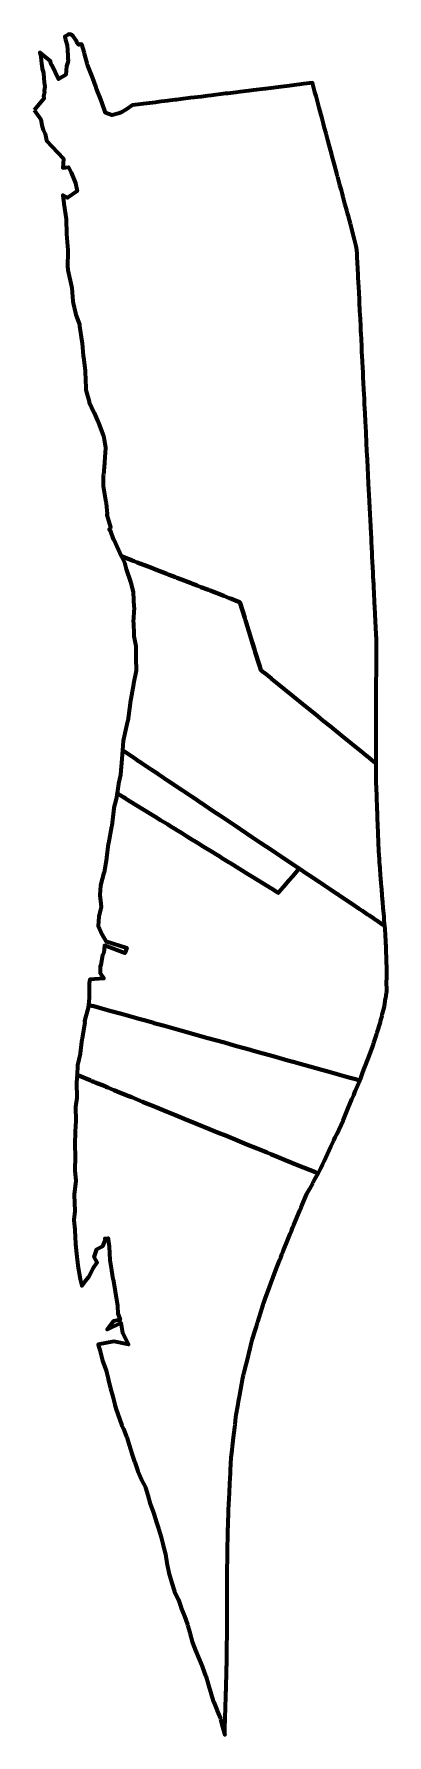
# Model space of a CAD drawing. Header units: metres. Extents: x 808131 to 808214, y 9157082 to 9157483.
import ezdxf

# ---------------------------------------------------------------- set-up
doc = ezdxf.new("R2010")
doc.units = ezdxf.units.M
doc.header["$MEASUREMENT"] = 0
doc.layers.add('2812-21171_', color=1, linetype='Continuous')

msp = doc.modelspace()

# ---------------------------------------------------------------- linework, layer by layer
at = {"layer": '2812-21171_', "color": 254, "lineweight": 70, "true_color": 0xcccccc}
for points in [[(808131.25, 9157464.73), (808132.82, 9157462.48), (808133.1, 9157461.15), (808133.42, 9157460.03), (808133.83, 9157459.09), (808134.17, 9157457.58), (808138.2, 9157453.3), (808138.21, 9157453.27), (808138.21, 9157453.25), (808138.03, 9157451.13), (808139.35, 9157451.26), (808140.02, 9157450.04), (808140.02, 9157450.03), (808140.02, 9157450.02), (808140.98, 9157447.54), (808140.99, 9157447.52), (808141.01, 9157447.49), (808141.4, 9157445.62), (808139.1, 9157444.08), (808138, 9157444.68), (808138.29, 9157442.7), (808138.3, 9157442.67), (808138.78, 9157439.02), (808138.79, 9157438.8), (808138.87, 9157435.76), (808138.88, 9157435.53), (808139.2, 9157431.74), (808139.22, 9157431.49), (808139.15, 9157427.72), (808139.21, 9157427.33), (808139.24, 9157427.02), (808140.06, 9157423.15), (808140.18, 9157422.82), (808140.37, 9157419.72), (808140.44, 9157419.27), (808141, 9157416.92), (808141.1, 9157416.53), (808141.92, 9157414.23), (808141.98, 9157413.8), (808142.49, 9157410.2), (808142.58, 9157409.85), (808142.82, 9157406.87), (808142.88, 9157406.45), (808143.32, 9157403.41), (808143.32, 9157403.08), (808143.46, 9157399.32), (808143.46, 9157399.08), (808143.46, 9157398.86), (808144.22, 9157396.07), (808144.24, 9157395.93), (808145.35, 9157393.59), (808145.39, 9157393.47), (808146.36, 9157391.25), (808146.4, 9157391.05), (808147.59, 9157387.9), (808147.65, 9157387.64), (808148.04, 9157385.16), (808147.85, 9157381.81), (808147.86, 9157381.55), (808147.56, 9157378.82), (808147.55, 9157378.56), (808147.55, 9157376.37), (808147.54, 9157376.19), (808147.75, 9157374.75), (808148.18, 9157372.36), (808148.21, 9157372.13), (808148.46, 9157369.62), (808148.42, 9157369.42), (808149.22, 9157366.5), (808149.13, 9157366.2), (808148.96, 9157365.97), (808149.19, 9157365.73), (808149.88, 9157363.66), (808150.04, 9157363.61), (808151.87, 9157359.62), (808151.89, 9157359.61), (808151.9, 9157359.61), (808152.01, 9157359.57), (808152.01, 9157359.57), (808152.22, 9157359.49), (808153.16, 9157359.12), (808153.42, 9157359.02), (808154.42, 9157358.64), (808154.5, 9157358.6), (808154.82, 9157358.48), (808155.54, 9157358.2), (808157.84, 9157357.31), (808158.7, 9157356.98), (808159.82, 9157356.55), (808162.47, 9157355.52), (808162.51, 9157355.51), (808162.51, 9157355.5), (808162.83, 9157355.38), (808163.88, 9157354.98), (808164.58, 9157354.71), (808164.89, 9157354.58), (808165.97, 9157354.17), (808168.23, 9157353.29), (808168.41, 9157353.22), (808169.63, 9157352.75), (808170.5, 9157352.42), (808172.29, 9157351.72), (808172.61, 9157351.6), (808172.68, 9157351.57), (808175.94, 9157350.31), (808177.2, 9157349.82), (808177.69, 9157349.63), (808179.25, 9157349.03), (808179.66, 9157348.87), (808180.27, 9157346.91), (808180.82, 9157345.15), (808180.88, 9157344.95), (808180.98, 9157344.62), (808181.4, 9157343.27), (808181.79, 9157342.01), (808182.58, 9157339.47), (808182.66, 9157339.2), (808183.12, 9157337.72), (808183.32, 9157337.07), (808184.21, 9157334.19), (808184.36, 9157333.72), (808184.63, 9157332.85), (808185.38, 9157332.24), (808185.42, 9157332.21), (808185.46, 9157332.18), (808187.1, 9157330.85), (808187.17, 9157330.79), (808188.7, 9157329.55), (808190.34, 9157328.22), (808192.37, 9157326.58), (808194.52, 9157324.83), (808194.77, 9157324.63), (808194.85, 9157324.57), (808198.03, 9157321.99), (808199.31, 9157320.95), (808199.81, 9157320.55), (808200.72, 9157319.81), (808200.77, 9157319.77), (808200.83, 9157319.72), (808201.79, 9157318.94), (808203.63, 9157317.45), (808207.26, 9157314.51), (808208.37, 9157313.6), (808208.93, 9157313.16), (808209, 9157313.1), (808209.75, 9157312.49), (808210.08, 9157312.22), (808210.75, 9157311.68), (808211.54, 9157311.04), (808211.74, 9157310.88), (808211.74, 9157311.87), (808211.75, 9157312.57), (808211.75, 9157313.16), (808211.75, 9157313.37), (808211.75, 9157314.36), (808211.77, 9157318.21), (808211.77, 9157318.53), (808211.78, 9157321.28), (808211.79, 9157326.38), (808211.79, 9157326.84), (808211.79, 9157327.28), (808211.8, 9157327.68), (808211.8, 9157329.27), (808211.81, 9157333.18), (808211.82, 9157333.58), (808211.82, 9157333.89), (808211.82, 9157334.2), (808211.82, 9157334.51), (808211.84, 9157340.01), (808211.82, 9157340.27), (808211.81, 9157340.58), (808211.79, 9157340.9), (808211.77, 9157341.25), (808211.54, 9157346.01), (808211.45, 9157347.76), (808211.43, 9157348.08), (808211.41, 9157348.41), (808211.38, 9157349.12), (808211.21, 9157352.56), (808211.19, 9157352.98), (808211.09, 9157354.81), (808211.08, 9157355.13), (808211.05, 9157355.74), (808210.85, 9157359.58), (808210.83, 9157360.01), (808210.81, 9157360.4), (808210.79, 9157360.87), (808210.76, 9157361.37), (808210.55, 9157365.57), (808210.53, 9157366.1), (808210.52, 9157366.13), (808210.5, 9157366.7), (808210.28, 9157371.04), (808210.25, 9157371.53), (808210.23, 9157372.06), (808210.2, 9157372.66), (808210.19, 9157372.73), (808209.99, 9157376.74), (808209.96, 9157377.32), (808209.92, 9157378.09), (808209.88, 9157379.01), (808209.81, 9157380.29), (808209.7, 9157382.58), (808209.66, 9157383.32), (808209.6, 9157384.57), (808209.52, 9157386.21), (808209.38, 9157388.84), (808209.38, 9157388.9), (808209.25, 9157391.41), (808209.16, 9157393.29), (808209.05, 9157395.52), (808208.99, 9157396.65), (808208.93, 9157397.91), (808208.88, 9157398.92), (808208.87, 9157398.97), (808208.73, 9157401.86), (808208.68, 9157402.94), (808208.62, 9157404.08), (808208.56, 9157405.33), (808208.54, 9157405.57), (808208.43, 9157407.88), (808208.36, 9157409.16), (808208.28, 9157410.72), (808208.21, 9157412.12), (808208.19, 9157412.68), (808208.13, 9157413.83), (808208.04, 9157415.54), (808207.95, 9157417.41), (808207.91, 9157418.2), (808207.88, 9157418.72), (808207.81, 9157420.11), (808207.73, 9157421.75), (808207.67, 9157423.02), (808207.55, 9157425.27), (808207.52, 9157425.96), (808207.45, 9157427.41), (808207.31, 9157430.08), (808207.27, 9157430.87), (808207.23, 9157431.74), (808207.15, 9157432.26), (808207.09, 9157432.7), (808206.84, 9157433.62), (808206.68, 9157434.21), (808205.69, 9157437.9), (808205.46, 9157438.76), (808205.14, 9157439.95), (808205, 9157440.47), (808204.84, 9157441.09), (808204.49, 9157442.39), (808204.42, 9157442.65), (808203.98, 9157444.28), (808203.83, 9157444.86), (808203.81, 9157444.9), (808203.57, 9157445.83), (808203.25, 9157447.02), (808202.72, 9157448.98), (808202.67, 9157449.19), (808202.62, 9157449.35), (808202.5, 9157449.8), (808201.95, 9157451.85), (808201.82, 9157452.36), (808201.43, 9157453.81), (808201.33, 9157454.18), (808200.87, 9157455.87), (808200.79, 9157456.17), (808200.41, 9157457.6), (808200.23, 9157458.29), (808199.98, 9157459.2), (808199.64, 9157460.47), (808199.37, 9157461.5), (808199.04, 9157462.72), (808198.82, 9157463.53), (808198.35, 9157465.27), (808197.7, 9157467.73), (808197.66, 9157467.88), (808197.63, 9157467.96), (808197.62, 9157468.03), (808197.37, 9157468.95), (808196.78, 9157471.13), (808194.78, 9157470.88), (808191.34, 9157470.45), (808190.71, 9157470.37), (808190.04, 9157470.29), (808185.69, 9157469.75), (808185.67, 9157469.75), (808185.65, 9157469.74), (808185.63, 9157469.74), (808182.93, 9157469.41), (808181.78, 9157469.26), (808179.75, 9157469.01), (808178.75, 9157468.89), (808176.86, 9157468.65), (808176.3, 9157468.58), (808172.91, 9157468.16), (808172.12, 9157468.06), (808170.58, 9157467.87), (808168.08, 9157467.56), (808165.8, 9157467.27), (808164.76, 9157467.15), (808164.5, 9157467.11), (808163.17, 9157466.95), (808162.7, 9157466.89), (808161.15, 9157466.7), (808160.21, 9157466.58), (808159.85, 9157466.53), (808156.98, 9157466.18), (808156.36, 9157466.1), (808154.42, 9157465.86), (808153.06, 9157464.93), (808151.91, 9157464.22), (808151.38, 9157463.97), (808149.53, 9157463.54), (808148.09, 9157464.03), (808147.22, 9157466.6), (808146.95, 9157467.23), (808145.94, 9157469.73), (808145.76, 9157470.27), (808145.06, 9157472.24), (808144.94, 9157472.64), (808143.84, 9157475.35), (808143.72, 9157475.7), (808143.15, 9157477.95), (808143.1, 9157478.1), (808142.53, 9157480.16), (808142.26, 9157480.27), (808141.79, 9157480.04), (808141.36, 9157480.59), (808141.25, 9157481.04), (808140.48, 9157482.13), (808140.2, 9157482.38), (808139.6, 9157482.62), (808139.2, 9157482.45), (808138.51, 9157482.07), (808138.66, 9157481.26), (808139.06, 9157480), (808139.2, 9157477.53), (808139.21, 9157476.97), (808139.31, 9157476.26), (808138.87, 9157475.08), (808138.74, 9157473.01), (808137.04, 9157472.01), (808135.45, 9157475.26), (808135.22, 9157475.68), (808135.11, 9157476.23), (808133.93, 9157477.15), (808132.65, 9157478.27), (808132.85, 9157477.29), (808132.86, 9157477.25), (808133.01, 9157475.67), (808133.17, 9157474.6), (808133.2, 9157474.46), (808133.44, 9157473.46), (808133.47, 9157473.3), (808133.64, 9157471.17), (808133.76, 9157470.24), (808133.63, 9157469.23), (808133.68, 9157468.94), (808133.45, 9157467.99), (808133.56, 9157467.64), (808133.6, 9157467.49)], [(808141.37, 9157237.53), (808141.43, 9157237.51), (808141.49, 9157237.48), (808141.5, 9157237.48), (808141.54, 9157237.46), (808144.59, 9157236.22), (808144.66, 9157236.19), (808144.88, 9157236.1), (808145.3, 9157235.93), (808145.66, 9157235.78), (808147.14, 9157235.17), (808147.33, 9157235.09), (808148.11, 9157234.78), (808148.12, 9157234.78), (808148.12, 9157234.77), (808148.6, 9157234.58), (808150.05, 9157233.98), (808150.23, 9157233.91), (808151.4, 9157233.43), (808153.52, 9157232.57), (808154.23, 9157232.28), (808156.8, 9157231.23), (808157.75, 9157230.84), (808158.6, 9157230.49), (808159.77, 9157230.01), (808162.58, 9157228.86), (808164.53, 9157228.07), (808166.57, 9157227.23), (808169.48, 9157226.04), (808172.54, 9157224.79), (808174.42, 9157224.02), (808176.53, 9157223.16), (808179.16, 9157222.09), (808181.35, 9157221.19), (808183.75, 9157220.21), (808185.71, 9157219.41), (808186.09, 9157219.25), (808186.99, 9157218.89), (808188.74, 9157218.17), (808190.21, 9157217.57), (808193.66, 9157216.16), (808194.69, 9157215.74), (808196.11, 9157215.16), (808197.45, 9157214.61), (808198.09, 9157214.35), (808198.75, 9157215.57), (808199.14, 9157216.42), (808199.52, 9157217.22), (808201.11, 9157220.65), (808201.44, 9157221.35), (808201.78, 9157222.08), (808202.14, 9157222.85), (808202.49, 9157223.6), (808203.97, 9157226.78), (808204.13, 9157227.18), (808204.48, 9157228.01), (808204.81, 9157228.81), (808205.13, 9157229.58), (808206.07, 9157231.83), (808206.48, 9157232.8), (808206.84, 9157233.68), (808207.92, 9157236.26), (808206.89, 9157236.54), (808205.66, 9157236.89), (808204.81, 9157237.12), (808203.12, 9157237.6), (808202.58, 9157237.75), (808201.27, 9157238.11), (808197.53, 9157239.15), (808193.36, 9157240.32), (808192.51, 9157240.55), (808192.27, 9157240.62), (808191.01, 9157240.97), (808187.55, 9157241.94), (808184.29, 9157242.84), (808182.31, 9157243.4), (808182.19, 9157243.43), (808178.89, 9157244.35), (808177.34, 9157244.78), (808176.05, 9157245.14), (808172.14, 9157246.23), (808167.96, 9157247.4), (808167.24, 9157247.6), (808165.79, 9157248), (808161.97, 9157249.07), (808159.47, 9157249.76), (808159.45, 9157249.77), (808157.16, 9157250.41), (808155.94, 9157250.75), (808155.1, 9157250.98), (808151.84, 9157251.89), (808149.1, 9157252.65), (808147.19, 9157253.19), (808145.3, 9157253.71), (808144.89, 9157253.83), (808144.31, 9157253.99), (808144.27, 9157254), (808144.23, 9157254.01), (808144.1, 9157254.05), (808144.04, 9157254.07), (808143.97, 9157253.45), (808143.96, 9157253.38), (808143.95, 9157253.32), (808143.16, 9157250.19), (808143.23, 9157249.98), (808142.55, 9157246.09), (808142.52, 9157245.95), (808142.1, 9157242.67), (808142.08, 9157242.53), (808141.48, 9157239.86), (808141.49, 9157239.75)]]:
    msp.add_lwpolyline(points, close=True, dxfattribs=at)
at = {"layer": '2812-21171_', "color": 3, "lineweight": 70, "true_color": 0x00ff00}
msp.add_lwpolyline([(808151.89, 9157359.61), (808151.87, 9157359.62), (808152.53, 9157358.21), (808152.55, 9157358.19), (808152.57, 9157358.17), (808152.92, 9157356.62), (808153.97, 9157353.64), (808154.05, 9157353.4), (808154.55, 9157351.27), (808154.58, 9157351.15), (808154.74, 9157347.77), (808154.78, 9157347.63), (808154.61, 9157344.14), (808154.62, 9157344.04), (808154.77, 9157341.08), (808154.76, 9157340.96), (808154.76, 9157340.86), (808155.2, 9157338.52), (808155.23, 9157338.44), (808155.23, 9157335.63), (808155.23, 9157335.57), (808155.25, 9157332.88), (808155.25, 9157332.75), (808154.68, 9157329.71), (808154.67, 9157329.62), (808154.65, 9157329.54), (808153.88, 9157325.24), (808153.86, 9157325.16), (808153.84, 9157325.06), (808153.29, 9157320.92), (808153.26, 9157320.83), (808152.27, 9157316.61), (808152.19, 9157316.17), (808152.04, 9157314.01), (808152.06, 9157314), (808152.08, 9157313.98), (808152.18, 9157313.91), (808152.23, 9157313.88), (808152.23, 9157313.88), (808152.29, 9157313.84), (808152.75, 9157313.53), (808153.73, 9157312.88), (808154.42, 9157312.41), (808155.14, 9157311.93), (808155.62, 9157311.61), (808156.4, 9157311.09), (808156.7, 9157310.89), (808157.19, 9157310.56), (808158.84, 9157309.45), (808160.04, 9157308.65), (808160.69, 9157308.21), (808161.65, 9157307.57), (808161.79, 9157307.48), (808161.82, 9157307.45), (808161.97, 9157307.35), (808162.64, 9157306.9), (808164.26, 9157305.82), (808164.79, 9157305.47), (808166.13, 9157304.57), (808166.81, 9157304.11), (808168.44, 9157303.02), (808169.32, 9157302.43), (808170.54, 9157301.61), (808170.56, 9157301.59), (808173.2, 9157299.82), (808174.26, 9157299.12), (808175.12, 9157298.54), (808178.67, 9157296.16), (808179.65, 9157295.5), (808179.82, 9157295.39), (808179.91, 9157295.33), (808179.95, 9157295.3), (808182.69, 9157293.46), (808183.61, 9157292.85), (808184.56, 9157292.21), (808185.9, 9157291.32), (808186.52, 9157290.9), (808188.27, 9157289.72), (808189.41, 9157288.96), (808190.18, 9157288.44), (808191.26, 9157287.73), (808192.33, 9157287.01), (808193.43, 9157286.27), (808193.66, 9157286.11), (808195.45, 9157284.92), (808196.45, 9157284.24), (808198.16, 9157283.1), (808198.56, 9157282.83), (808198.68, 9157282.75), (808198.69, 9157282.74), (808198.8, 9157282.67), (808199.61, 9157282.12), (808201.02, 9157281.18), (808202.51, 9157280.18), (808202.58, 9157280.14), (808203.24, 9157279.69), (808204.04, 9157279.16), (808205.54, 9157278.15), (808206.63, 9157277.42), (808207.07, 9157277.12), (808207.66, 9157276.73), (808207.85, 9157276.6), (808208.53, 9157276.14), (808209.74, 9157275.34), (808210.16, 9157275.05), (808211.19, 9157274.37), (808211.64, 9157274.06), (808211.91, 9157273.88), (808213.13, 9157273.06), (808213.33, 9157272.93), (808213.79, 9157272.62), (808213.79, 9157272.62), (808213.76, 9157273.12), (808213.67, 9157274.16), (808213.66, 9157274.29), (808213.61, 9157274.88), (808213.56, 9157275.5), (808213.55, 9157275.56), (808213.5, 9157276.19), (808213.45, 9157276.91), (808213.33, 9157278.24), (808213.21, 9157279.72), (808213.16, 9157280.26), (808213.12, 9157280.84), (808213.08, 9157281.23), (808213.08, 9157281.33), (808213.03, 9157281.84), (808212.95, 9157282.79), (808212.81, 9157284.56), (808212.68, 9157286.23), (808212.67, 9157286.3), (808212.62, 9157286.97), (808212.57, 9157287.66), (808212.53, 9157288.32), (808212.39, 9157290.13), (808212.3, 9157292.45), (808212.28, 9157293.07), (808212.26, 9157293.68), (808212.23, 9157294.55), (808212.09, 9157298.09), (808212.07, 9157298.72), (808212.06, 9157298.96), (808212.05, 9157299.31), (808212.02, 9157300.03), (808211.9, 9157303.37), (808211.84, 9157304.95), (808211.82, 9157305.47), (808211.8, 9157306.05), (808211.77, 9157306.82), (808211.73, 9157307.79), (808211.74, 9157310.88), (808211.54, 9157311.04), (808210.75, 9157311.68), (808210.08, 9157312.22), (808209.75, 9157312.49), (808209, 9157313.1), (808208.93, 9157313.16), (808208.37, 9157313.6), (808207.26, 9157314.51), (808203.63, 9157317.45), (808201.79, 9157318.94), (808200.83, 9157319.72), (808200.77, 9157319.77), (808200.72, 9157319.81), (808199.81, 9157320.55), (808199.31, 9157320.95), (808198.03, 9157321.99), (808194.85, 9157324.57), (808194.77, 9157324.63), (808194.52, 9157324.83), (808192.37, 9157326.58), (808190.34, 9157328.22), (808188.7, 9157329.55), (808187.17, 9157330.79), (808187.1, 9157330.85), (808185.46, 9157332.18), (808185.42, 9157332.21), (808185.38, 9157332.24), (808184.63, 9157332.85), (808184.36, 9157333.72), (808184.21, 9157334.19), (808183.32, 9157337.07), (808183.12, 9157337.72), (808182.66, 9157339.2), (808182.58, 9157339.47), (808181.79, 9157342.01), (808181.4, 9157343.27), (808180.98, 9157344.62), (808180.88, 9157344.95), (808180.82, 9157345.15), (808180.27, 9157346.91), (808179.66, 9157348.87), (808179.25, 9157349.03), (808177.69, 9157349.63), (808177.2, 9157349.82), (808175.94, 9157350.31), (808172.68, 9157351.57), (808172.61, 9157351.6), (808172.29, 9157351.72), (808170.5, 9157352.42), (808169.63, 9157352.75), (808168.41, 9157353.22), (808168.23, 9157353.29), (808165.97, 9157354.17), (808164.89, 9157354.58), (808164.58, 9157354.71), (808163.88, 9157354.98), (808162.83, 9157355.38), (808162.51, 9157355.5), (808162.51, 9157355.51), (808162.47, 9157355.52), (808159.82, 9157356.55), (808158.7, 9157356.98), (808157.84, 9157357.31), (808155.54, 9157358.2), (808154.82, 9157358.48), (808154.5, 9157358.6), (808154.42, 9157358.64), (808153.42, 9157359.02), (808153.16, 9157359.12), (808152.22, 9157359.49), (808152.01, 9157359.57), (808152.01, 9157359.57), (808151.9, 9157359.61)], close=True, dxfattribs=at)
at = {"layer": '2812-21171_', "color": 132, "lineweight": 70, "true_color": 0x00cccc}
for points in [[(808150.81, 9157303.86), (808150.85, 9157303.84), (808150.97, 9157303.76), (808151.93, 9157303.16), (808152.38, 9157302.89), (808152.61, 9157302.75), (808152.87, 9157302.59), (808152.89, 9157302.57), (808155.3, 9157301.08), (808156.7, 9157300.22), (808158.91, 9157298.85), (808159.71, 9157298.36), (808161.01, 9157297.56), (808162.64, 9157296.55), (808163.47, 9157296.04), (808163.85, 9157295.81), (808164, 9157295.71), (808164.42, 9157295.45), (808165.01, 9157295.09), (808165.95, 9157294.51), (808167.12, 9157293.79), (808168.01, 9157293.24), (808169.72, 9157292.18), (808171.06, 9157291.35), (808172.19, 9157290.65), (808172.42, 9157290.52), (808174.95, 9157288.95), (808175.64, 9157288.52), (808177.17, 9157287.58), (808177.49, 9157287.38), (808181.74, 9157284.76), (808182.52, 9157284.28), (808185.32, 9157282.55), (808186.95, 9157281.54), (808187.11, 9157281.44), (808188.72, 9157280.45), (808188.76, 9157280.43), (808188.79, 9157280.47), (808189.99, 9157281.86), (808191.22, 9157283.28), (808192.12, 9157284.32), (808193.25, 9157285.64), (808193.66, 9157286.11), (808193.43, 9157286.27), (808192.33, 9157287.01), (808191.26, 9157287.73), (808190.18, 9157288.44), (808189.41, 9157288.96), (808188.27, 9157289.72), (808186.52, 9157290.9), (808185.9, 9157291.32), (808184.56, 9157292.21), (808183.61, 9157292.85), (808182.69, 9157293.46), (808179.95, 9157295.3), (808179.91, 9157295.33), (808179.82, 9157295.39), (808179.65, 9157295.5), (808178.67, 9157296.16), (808175.12, 9157298.54), (808174.26, 9157299.12), (808173.2, 9157299.82), (808170.56, 9157301.59), (808170.54, 9157301.61), (808169.32, 9157302.43), (808168.44, 9157303.02), (808166.81, 9157304.11), (808166.13, 9157304.57), (808164.79, 9157305.47), (808164.26, 9157305.82), (808162.64, 9157306.9), (808161.97, 9157307.35), (808161.82, 9157307.45), (808161.79, 9157307.48), (808161.65, 9157307.57), (808160.69, 9157308.21), (808160.04, 9157308.65), (808158.84, 9157309.45), (808157.19, 9157310.56), (808156.7, 9157310.89), (808156.4, 9157311.09), (808155.62, 9157311.61), (808155.14, 9157311.93), (808154.42, 9157312.41), (808153.73, 9157312.88), (808152.75, 9157313.53), (808152.29, 9157313.84), (808152.23, 9157313.88), (808152.23, 9157313.88), (808152.18, 9157313.91), (808152.08, 9157313.98), (808152.06, 9157314), (808152.04, 9157314.01), (808151.9, 9157312), (808151.93, 9157311.86), (808151.58, 9157308.29), (808151.56, 9157308.18), (808151.12, 9157306.15), (808151.11, 9157306.07)], [(808140.61, 9157203.46), (808140.63, 9157203.37), (808140.82, 9157201.11), (808140.82, 9157201.05), (808140.82, 9157201), (808141.01, 9157197.76), (808141.02, 9157197.69), (808141.24, 9157195.44), (808141.25, 9157195.42), (808141.52, 9157192.63), (808141.52, 9157192.6), (808141.53, 9157192.56), (808142.12, 9157189.47), (808142.12, 9157189.46), (808142.5, 9157187.86), (808143.64, 9157189.45), (808144.14, 9157190.03), (808145.26, 9157192.09), (808146.09, 9157193.38), (808145.38, 9157194.62), (808146.02, 9157196.49), (808147.45, 9157197.25), (808148.03, 9157198.71), (808147.89, 9157199.04), (808148.7, 9157199.09), (808148.71, 9157198.81), (808148.71, 9157198.8), (808148.97, 9157197.14), (808148.97, 9157197.12), (808149.07, 9157193.91), (808149.07, 9157193.9), (808149.46, 9157191.57), (808149.47, 9157191.52), (808149.82, 9157189.46), (808149.84, 9157189.4), (808150.34, 9157186.63), (808150.35, 9157186.6), (808150.36, 9157186.57), (808150.92, 9157183.16), (808150.92, 9157183.06), (808151, 9157181.38), (808151.51, 9157179.91), (808149.94, 9157179.55), (808148.47, 9157177.63), (808151.71, 9157179.14), (808152.05, 9157176.84), (808152.05, 9157176.78), (808153.48, 9157174.09), (808150.05, 9157174.81), (808146.32, 9157174.1), (808146.72, 9157172.73), (808146.73, 9157172.72), (808147.37, 9157170.28), (808147.38, 9157170.26), (808148.26, 9157167.98), (808148.67, 9157165.98), (808148.69, 9157165.88), (808149.21, 9157163.79), (808149.24, 9157163.71), (808149.77, 9157161.82), (808150.26, 9157159.85), (808150.27, 9157159.8), (808150.49, 9157159.07), (808150.5, 9157159.03), (808151.91, 9157155.02), (808151.94, 9157154.94), (808152.28, 9157154.24), (808153.04, 9157152.34), (808153.07, 9157152.27), (808153.65, 9157150.46), (808154.23, 9157148.4), (808154.26, 9157148.31), (808154.93, 9157146.43), (808154.96, 9157146.34), (808155.65, 9157144.21), (808156.55, 9157142.28), (808156.57, 9157142.2), (808157.46, 9157140.48), (808157.47, 9157140.47), (808157.48, 9157140.42), (808157.49, 9157140.37), (808158, 9157138.63), (808158.02, 9157138.59), (808158.61, 9157136.56), (808159.25, 9157134.66), (808159.88, 9157132.69), (808159.89, 9157132.64), (808159.9, 9157132.6), (808160.54, 9157130.72), (808161.14, 9157128.73), (808161.15, 9157128.69), (808161.66, 9157126.76), (808161.67, 9157126.73), (808162.15, 9157124.71), (808162.16, 9157124.69), (808162.49, 9157122.6), (808162.5, 9157122.58), (808162.94, 9157120.33), (808162.95, 9157120.31), (808163.62, 9157118.15), (808163.63, 9157118.13), (808164.32, 9157115.94), (808164.33, 9157115.93), (808164.33, 9157115.91), (808165.23, 9157113.95), (808165.23, 9157113.92), (808165.88, 9157112.04), (808165.9, 9157112), (808166.65, 9157110.1), (808166.66, 9157110.07), (808167.36, 9157108.11), (808167.37, 9157108.08), (808167.94, 9157106.23), (808167.95, 9157106.2), (808168.48, 9157104.14), (808168.49, 9157104.09), (808169.26, 9157102.04), (808169.28, 9157102), (808170.09, 9157100.01), (808170.1, 9157099.97), (808170.92, 9157098.1), (808170.93, 9157098.05), (808171.62, 9157096.09), (808171.66, 9157096.03), (808172.22, 9157094.14), (808172.24, 9157094.06), (808172.84, 9157092.03), (808172.86, 9157091.94), (808173.51, 9157089.92), (808173.54, 9157089.83), (808174.31, 9157087.9), (808174.35, 9157087.79), (808175.1, 9157085.97), (808175.14, 9157085.86), (808175.59, 9157084.06), (808176.14, 9157082.13), (808176.14, 9157082.88), (808176.15, 9157084.19), (808176.15, 9157084.21), (808176.2, 9157085.5), (808176.22, 9157086.29), (808176.3, 9157088.47), (808176.3, 9157088.66), (808176.31, 9157088.87), (808176.38, 9157090.99), (808176.42, 9157092.09), (808176.43, 9157092.72), (808176.46, 9157093.61), (808176.5, 9157095.1), (808176.51, 9157095.32), (808176.53, 9157096.06), (808176.55, 9157097.15), (808176.58, 9157098.21), (808176.59, 9157098.56), (808176.61, 9157099.32), (808176.65, 9157100.85), (808176.65, 9157101), (808176.65, 9157101.23), (808176.65, 9157101.39), (808176.66, 9157102.83), (808176.67, 9157105.92), (808176.67, 9157106.39), (808176.68, 9157107.06), (808176.68, 9157108.41), (808176.69, 9157109.6), (808176.69, 9157110.56), (808176.69, 9157111.32), (808176.7, 9157112.71), (808176.71, 9157115.23), (808176.71, 9157115.43), (808176.71, 9157115.57), (808176.71, 9157116.3), (808176.72, 9157117.12), (808176.72, 9157117.5), (808176.72, 9157119.19), (808176.72, 9157119.31), (808176.73, 9157121.21), (808176.73, 9157121.46), (808176.74, 9157123.27), (808176.74, 9157123.69), (808176.75, 9157125.38), (808176.75, 9157125.9), (808176.75, 9157126.24), (808176.82, 9157128.75), (808176.86, 9157129.99), (808176.87, 9157130.33), (808176.88, 9157130.64), (808176.9, 9157131.22), (808176.94, 9157132.4), (808176.96, 9157132.87), (808176.99, 9157133.75), (808177.03, 9157134.51), (808177.05, 9157135.09), (808177.11, 9157136.44), (808177.18, 9157137.8), (808177.25, 9157139.16), (808177.26, 9157139.39), (808177.43, 9157142.85), (808177.46, 9157143.65), (808177.49, 9157144.15), (808177.5, 9157144.45), (808177.68, 9157147.46), (808177.8, 9157148.58), (808177.88, 9157149.3), (808177.96, 9157150.03), (808178.05, 9157150.77), (808178.2, 9157152.17), (808178.47, 9157154.56), (808178.55, 9157155.28), (808178.63, 9157156.02), (808178.74, 9157157.01), (808179.28, 9157159.99), (808179.4, 9157160.66), (808179.54, 9157161.41), (808179.59, 9157161.72), (808179.68, 9157162.23), (808180.4, 9157166.21), (808180.42, 9157166.3), (808180.55, 9157166.85), (808180.72, 9157167.53), (808181.69, 9157171.44), (808181.9, 9157172.29), (808182.1, 9157173.09), (808182.28, 9157173.82), (808182.62, 9157175.17), (808183.36, 9157177.57), (808183.59, 9157178.31), (808183.87, 9157179.22), (808183.92, 9157179.41), (808184.95, 9157182.73), (808185.16, 9157183.39), (808185.2, 9157183.54), (808185.4, 9157184.08), (808185.66, 9157184.81), (808186.64, 9157187.53), (808187.05, 9157188.67), (808187.29, 9157189.33), (808187.51, 9157189.95), (808188.05, 9157191.45), (808189.01, 9157193.87), (808189.3, 9157194.59), (808189.56, 9157195.24), (808189.6, 9157195.34), (808189.9, 9157196.08), (808191.05, 9157198.98), (808191.52, 9157200.1), (808191.82, 9157200.81), (808192.11, 9157201.52), (808192.41, 9157202.22), (808193.84, 9157205.64), (808194.12, 9157206.31), (808194.39, 9157206.96), (808195.46, 9157209.51), (808196.14, 9157210.75), (808196.52, 9157211.44), (808196.91, 9157212.17), (808197.05, 9157212.42), (808197.34, 9157212.96), (808198.09, 9157214.35), (808197.45, 9157214.61), (808196.11, 9157215.16), (808194.69, 9157215.74), (808193.66, 9157216.16), (808190.21, 9157217.57), (808188.74, 9157218.17), (808186.99, 9157218.89), (808186.09, 9157219.25), (808185.71, 9157219.41), (808183.75, 9157220.21), (808181.35, 9157221.19), (808179.16, 9157222.09), (808176.53, 9157223.16), (808174.42, 9157224.02), (808172.54, 9157224.79), (808169.48, 9157226.04), (808166.57, 9157227.23), (808164.53, 9157228.07), (808162.58, 9157228.86), (808159.77, 9157230.01), (808158.6, 9157230.49), (808157.75, 9157230.84), (808156.8, 9157231.23), (808154.23, 9157232.28), (808153.52, 9157232.57), (808151.4, 9157233.43), (808150.23, 9157233.91), (808150.05, 9157233.98), (808148.6, 9157234.58), (808148.12, 9157234.77), (808148.12, 9157234.78), (808148.11, 9157234.78), (808147.33, 9157235.09), (808147.14, 9157235.17), (808145.66, 9157235.78), (808145.3, 9157235.93), (808144.88, 9157236.1), (808144.66, 9157236.19), (808144.59, 9157236.22), (808141.54, 9157237.46), (808141.5, 9157237.48), (808141.49, 9157237.48), (808141.43, 9157237.51), (808141.37, 9157237.53), (808141.28, 9157235.75), (808141.28, 9157235.62), (808141.27, 9157235.51), (808141.34, 9157232.28), (808141.32, 9157232.16), (808141.02, 9157230.05), (808141.02, 9157230.01), (808141.02, 9157229.97), (808141.08, 9157226.8), (808141.07, 9157226.74), (808140.95, 9157224.23), (808140.95, 9157224.2), (808140.95, 9157224.17), (808140.89, 9157221.12), (808140.89, 9157221.09), (808140.94, 9157218.4), (808140.94, 9157218.36), (808140.84, 9157215.08), (808140.84, 9157215.03), (808140.84, 9157214.98), (808141.09, 9157212.66), (808141.09, 9157212.62), (808140.73, 9157209.36), (808140.73, 9157209.28), (808140.72, 9157209.19), (808140.87, 9157205.54), (808140.87, 9157205.47)]]:
    msp.add_lwpolyline(points, close=True, dxfattribs=at)
at = {"layer": '2812-21171_', "color": 5, "lineweight": 70, "true_color": 0x0000ff}
msp.add_lwpolyline([(808144.04, 9157254.07), (808144.1, 9157254.05), (808144.23, 9157254.01), (808144.27, 9157254), (808144.31, 9157253.99), (808144.89, 9157253.83), (808145.3, 9157253.71), (808147.19, 9157253.19), (808149.1, 9157252.65), (808151.84, 9157251.89), (808155.1, 9157250.98), (808155.94, 9157250.75), (808157.16, 9157250.41), (808159.45, 9157249.77), (808159.47, 9157249.76), (808161.97, 9157249.07), (808165.79, 9157248), (808167.24, 9157247.6), (808167.96, 9157247.4), (808172.14, 9157246.23), (808176.05, 9157245.14), (808177.34, 9157244.78), (808178.89, 9157244.35), (808182.19, 9157243.43), (808182.31, 9157243.4), (808184.29, 9157242.84), (808187.55, 9157241.94), (808191.01, 9157240.97), (808192.27, 9157240.62), (808192.51, 9157240.55), (808193.36, 9157240.32), (808197.53, 9157239.15), (808201.27, 9157238.11), (808202.58, 9157237.75), (808203.12, 9157237.6), (808204.81, 9157237.12), (808205.66, 9157236.89), (808206.89, 9157236.54), (808207.92, 9157236.26), (808208.14, 9157236.8), (808208.66, 9157238.18), (808209.04, 9157239.2), (808209.41, 9157240.18), (808209.58, 9157240.63), (808209.79, 9157241.19), (808210.87, 9157244.06), (808211.05, 9157244.55), (808211.24, 9157245.13), (808211.59, 9157246.24), (808211.89, 9157247.18), (808211.99, 9157247.49), (808212.76, 9157249.93), (808212.82, 9157250.18), (808213.15, 9157251.51), (808213.21, 9157251.75), (808213.49, 9157252.86), (808213.7, 9157253.72), (808214, 9157255.5), (808214.03, 9157255.64), (808214.23, 9157256.84), (808214.28, 9157257.14), (808214.25, 9157257.99), (808214.21, 9157258.98), (808214.2, 9157259.12), (808214.28, 9157260.63), (808214.31, 9157262.06), (808214.29, 9157262.41), (808214.25, 9157263.28), (808214.23, 9157263.74), (808214.23, 9157264.02), (808214.22, 9157264.74), (808214.22, 9157265.13), (808214.14, 9157266.57), (808214.1, 9157267.93), (808214.06, 9157268.51), (808214.01, 9157269.21), (808214.01, 9157269.28), (808213.97, 9157270.11), (808213.94, 9157270.56), (808213.85, 9157271.75), (808213.79, 9157272.62), (808213.79, 9157272.62), (808213.33, 9157272.93), (808213.13, 9157273.06), (808211.91, 9157273.88), (808211.64, 9157274.06), (808211.19, 9157274.37), (808210.16, 9157275.05), (808209.74, 9157275.34), (808208.53, 9157276.14), (808207.85, 9157276.6), (808207.66, 9157276.73), (808207.07, 9157277.12), (808206.63, 9157277.42), (808205.54, 9157278.15), (808204.04, 9157279.16), (808203.24, 9157279.69), (808202.58, 9157280.14), (808202.51, 9157280.18), (808201.02, 9157281.18), (808199.61, 9157282.12), (808198.8, 9157282.67), (808198.69, 9157282.74), (808198.68, 9157282.75), (808198.56, 9157282.83), (808198.16, 9157283.1), (808196.45, 9157284.24), (808195.45, 9157284.92), (808193.66, 9157286.11), (808193.25, 9157285.64), (808192.12, 9157284.32), (808191.22, 9157283.28), (808189.99, 9157281.86), (808188.79, 9157280.47), (808188.76, 9157280.43), (808188.72, 9157280.45), (808187.11, 9157281.44), (808186.95, 9157281.54), (808185.32, 9157282.55), (808182.52, 9157284.28), (808181.74, 9157284.76), (808177.49, 9157287.38), (808177.17, 9157287.58), (808175.64, 9157288.52), (808174.95, 9157288.95), (808172.42, 9157290.52), (808172.19, 9157290.65), (808171.06, 9157291.35), (808169.72, 9157292.18), (808168.01, 9157293.24), (808167.12, 9157293.79), (808165.95, 9157294.51), (808165.01, 9157295.09), (808164.42, 9157295.45), (808164, 9157295.71), (808163.85, 9157295.81), (808163.47, 9157296.04), (808162.64, 9157296.55), (808161.01, 9157297.56), (808159.71, 9157298.36), (808158.91, 9157298.85), (808156.7, 9157300.22), (808155.3, 9157301.08), (808152.89, 9157302.57), (808152.87, 9157302.59), (808152.61, 9157302.75), (808152.38, 9157302.89), (808151.93, 9157303.16), (808150.97, 9157303.76), (808150.85, 9157303.84), (808150.81, 9157303.86), (808150.67, 9157302.87), (808150.64, 9157302.79), (808150.02, 9157300.46), (808150.01, 9157300.41), (808149.99, 9157300.36), (808149.53, 9157296.18), (808149.52, 9157296.12), (808149.51, 9157296.06), (808148.75, 9157292.08), (808148.75, 9157292.01), (808148.73, 9157291.95), (808148.31, 9157288.67), (808148.3, 9157288.59), (808147.75, 9157285.22), (808147.73, 9157285.16), (808147.71, 9157285.09), (808146.9, 9157282.13), (808146.89, 9157282.09), (808146.72, 9157279.95), (808146.71, 9157279.91), (808146.71, 9157279.88), (808147.05, 9157277.09), (808147.06, 9157277.08), (808146.49, 9157274.82), (808146.5, 9157274.77), (808146.31, 9157272.67), (808146.33, 9157272.66), (808147.25, 9157270.54), (808148.14, 9157269.02), (808153.09, 9157267.48), (808152.84, 9157266.84), (808152.84, 9157266.81), (808152.58, 9157266.24), (808147.87, 9157268.01), (808147.66, 9157266.25), (808147.4, 9157265.73), (808146.97, 9157263.5), (808146.8, 9157263.05), (808146.8, 9157261.53), (808147.67, 9157260.27), (808144.41, 9157259.97), (808144.2, 9157259.14), (808144.2, 9157259.12), (808144.19, 9157259.11), (808144.2, 9157255.68), (808144.19, 9157255.61)], close=True, dxfattribs=at)

doc.saveas('drawing.dxf')
